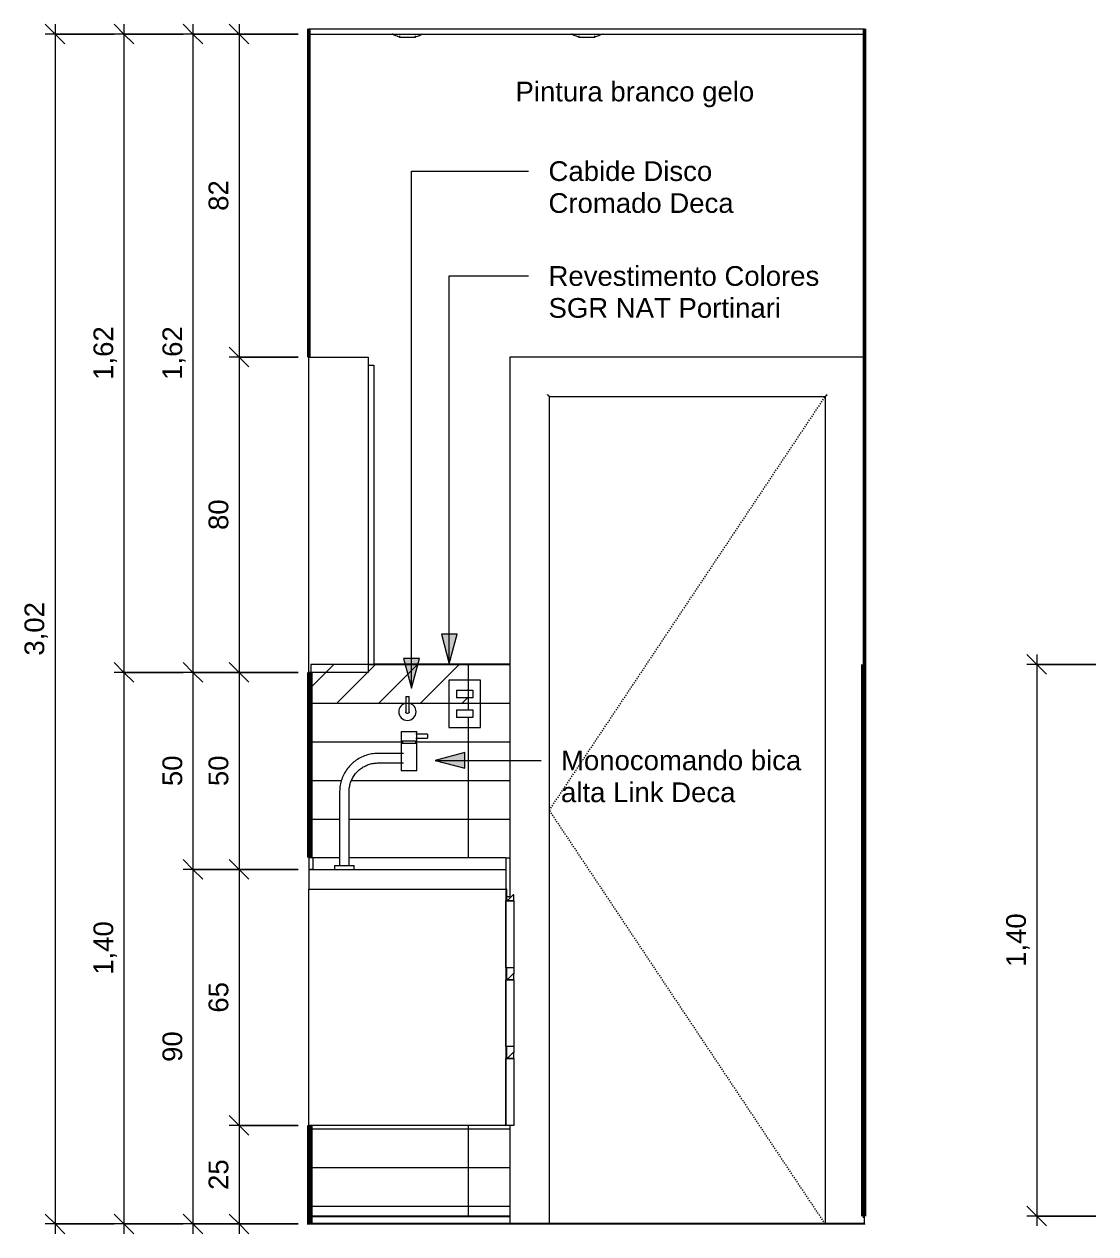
# Model space of a CAD drawing. Header units: millimetres. Extents: x 1525 to 16923, y -16874 to 3225.
# Drawn here: x 11151 to 13870, y 155 to 3225 of the extents above; entities that cross this region are included whole.
import ezdxf

# ---------------------------------------------------------------- set-up
doc = ezdxf.new("R2010")
doc.units = ezdxf.units.MM
doc.linetypes.add('Dash', pattern=[6.35, 3.175, -3.175])
for name, color, linetype, lineweight in [('A-ANNO-DIMS', 211, 'Continuous', 9), ('A-ANNO-DIMS-25', 211, 'Continuous', 9), ('A-CLNG', 13, 'Continuous', 9), ('A-DETL-GENF', 92, 'Continuous', 9), ('A-DETL-THIN', 151, 'Continuous', 9), ('A-DOOR', 31, 'Continuous', 9), ('A-DOOR-HDLN', 31, 'Dash', 9), ('A-FLOR', 192, 'Continuous', 25), ('A-WALL', 113, 'Continuous', 25), ('A-WALL-PATT', 111, 'Continuous', 25), ('E-ELEC-FIXT', 91, 'Continuous', 9), ('E-LITE-EQPM', 33, 'Continuous', 9), ('G-ANNO-TEXT', 231, 'Continuous', 9), ('I-FURN', 30, 'Continuous', 9), ('P-SANR-FIXT', 6, 'Continuous', 9)]:
    doc.layers.add(name, color=color, linetype=linetype, lineweight=lineweight)
doc.styles.add('@Arial Unicode MS', font='ARIALUNI.TTF', dxfattribs={"height": 50})
doc.styles.add('Arial_1', font='arial.ttf', dxfattribs={"height": 50})
doc.dimstyles.new('CRT_-__Metros_-_Linha_de_chamada_3_5_mm', dxfattribs={"dimscale": 304.8, "dimtxt": 50.292243, "dimasz": 0.164042, "dimexe": 0.082021, "dimexo": 0.0625, "dimgap": 0.04101, "dimtad": 1, "dimdec": 0, "dimlfac": 0.1, "dimdsep": 46, "dimtxsty": '@Arial Unicode MS', "dimblk1": 'OBLIQUE', "dimblk2": 'OBLIQUE', "dimsah": 1, "dimcen": 0.09, "dimdle": 0.082021, "dimazin": 0, "dimtfac": 1, "dimtdec": 4, "dimtix": 1, "dimtmove": 0, "dimatfit": 3, "dimfxl": 0.492126, "dimfxlon": 1, "dimtvp": 1, "dimtolj": 1, "dimtzin": 0, "dimarcsym": 2})
doc.dimstyles.new('CRT_-__Metros_-_Linha_de_chamada_3_5_mm_1', dxfattribs={"dimscale": 304.8, "dimtxt": 50.292243, "dimasz": 0.164042, "dimexe": 0.082021, "dimexo": 0.0625, "dimgap": 0.04101, "dimtad": 1, "dimlfac": 0.001, "dimrnd": 0.01, "dimzin": 0, "dimdsep": 46, "dimtxsty": '@Arial Unicode MS', "dimblk1": 'OBLIQUE', "dimblk2": 'OBLIQUE', "dimsah": 1, "dimcen": 0.09, "dimdle": 0.082021, "dimazin": 0, "dimtfac": 1, "dimtdec": 4, "dimtix": 1, "dimtmove": 0, "dimatfit": 3, "dimfxl": 0.492126, "dimfxlon": 1, "dimtvp": 1, "dimtolj": 1, "dimtzin": 0, "dimarcsym": 2})

# ---------------------------------------------------------------- blocks, each defined once
blk = doc.blocks.new('CRT_POR_Abrir_1 Folha_Madeira - 70 x 210 cm-3907157-ELEVAÇÃO 4 BANHEIRO SUÍTE')
at = {"layer": 'A-DOOR'}
for p, q in [((2895.4, 2380), (2895.4, 1007)), ((3795.4, 2380), (2895.4, 2380)), ((2995.4, 180), (2995.4, 2280)), ((2995.4, 2280), (3695.4, 2280)), ((3695.4, 2280), (3695.4, 180)), ((2895.4, 430), (2895.4, 180)), ((3795.4, 180), (3795.4, 200))]:
    blk.add_line(p, q, dxfattribs=at)
for points, knots in [([(2995.4, 2280), (2995.4, 2280), (2995.3, 2280.1), (2995, 2280.4), (2994.7, 2280.7), (2994.4, 2281), (2994.1, 2281.2), (2993.8, 2281.5), (2993.5, 2281.9), (2993.2, 2282.2), (2992.8, 2282.6), (2992.3, 2283.1), (2991.5, 2283.9), (2990.8, 2284.6), (2990.4, 2285)], [-1, -1, -1, -1, -0.833333, -0.75, -0.666667, -0.583333, -0.541667, -0.5, -0.416667, -0.375, -0.333333, -0.25, -0.166667, 0, 0, 0, 0]), ([(3700.4, 2285), (3699.9, 2284.6), (3699.3, 2283.9), (3698.5, 2283.1), (3698, 2282.6), (3697.6, 2282.2), (3697.2, 2281.9), (3696.9, 2281.5), (3696.6, 2281.2), (3696.3, 2281), (3696, 2280.7), (3695.7, 2280.4), (3695.5, 2280.1), (3695.4, 2280), (3695.4, 2280)], [0, 0, 0, 0, 0.166667, 0.25, 0.333333, 0.375, 0.416667, 0.5, 0.541667, 0.583333, 0.666667, 0.75, 0.833333, 1, 1, 1, 1])]:
    blk.add_open_spline(points, degree=3, knots=knots, dxfattribs=at)
at = {"layer": 'A-DOOR-HDLN'}
for p, q in [((2995.4, 1230), (3695.4, 2280)), ((3695.4, 180), (2995.4, 1230))]:
    blk.add_line(p, q, dxfattribs=at)
blk = doc.blocks.new('ARMÁRIO BANHEIRO - ARMÁRIO BANHEIRO-4333011-ELEVAÇÃO 4 BANHEIRO SUÍTE')
at = {"layer": 'I-FURN', "color": 8}
for p, q in [((2385.4, 1580), (2385.4, 2380)), ((2385.4, 2380), (2535.4, 2380)), ((2535.4, 2380), (2535.4, 1600)), ((2535.4, 2360), (2550.4, 2360)), ((2550.4, 2360), (2550.4, 1600)), ((2390.4, 1580), (2385.4, 1580))]:
    blk.add_line(p, q, dxfattribs=at)
at = {"layer": 'I-FURN', "color": 254}
for p, q in [((2535.4, 1600), (2535.4, 1580)), ((2535.4, 1600), (2550.4, 1600)), ((2535.4, 1580), (2390.4, 1580))]:
    blk.add_line(p, q, dxfattribs=at)
blk = doc.blocks.new('BAMCADA BANHEIRO - BAMCADA BANHEIRO-4679330-ELEVAÇÃO 4 BANHEIRO SUÍTE')
at = {"layer": 'I-FURN', "color": 8}
for p, q in [((2619.6, 1430), (2619.6, 1405)), ((2619.6, 1430), (2639.6, 1430)), ((2639.6, 1430), (2659.6, 1430)), ((2686.5, 1423.3), (2656.9, 1423.3)), ((2656.9, 1413.3), (2686.5, 1413.3)), ((2659.6, 1405), (2659.6, 1430)), ((2686.5, 1423.3), (2686.5, 1418.3)), ((2686.5, 1418.3), (2686.5, 1413.3)), ((2639.6, 1405), (2619.6, 1405)), ((2619.6, 1400), (2619.6, 1330)), ((2619.6, 1400), (2639.6, 1400)), ((2622.6, 1405), (2622.6, 1400)), ((2659.6, 1405), (2639.6, 1405)), ((2639.6, 1400), (2659.6, 1400)), ((2656.6, 1400), (2656.6, 1405)), ((2659.6, 1330), (2659.6, 1400)), ((2625.4, 1374), (2560.4, 1374)), ((2560.4, 1350), (2625.4, 1350)), ((2639.6, 1330), (2619.6, 1330)), ((2659.6, 1330), (2639.6, 1330)), ((2463.3, 1277), (2463.3, 1090)), ((2487.4, 1090), (2487.4, 1277)), ((2385.4, 1110), (2395.4, 1110)), ((2385.4, 1110), (2385.4, 1080)), ((2395.4, 1110), (2463.3, 1110)), ((2395.4, 1110), (2395.4, 1080)), ((2487.4, 1110), (2885.4, 1110)), ((2885.4, 1110), (2885.4, 1080)), ((2385.4, 1080), (2885.4, 1080)), ((2385.4, 1080), (2385.4, 1030)), ((2395.4, 1080), (2385.4, 1080)), ((2450.4, 1090), (2450.4, 1080)), ((2450.4, 1090), (2475.4, 1090)), ((2475.4, 1090), (2500.4, 1090)), ((2500.4, 1080), (2500.4, 1090)), ((2885.4, 1080), (2885.4, 1030)), ((2385.4, 430), (2385.4, 1030)), ((2385.4, 1030), (2885.4, 1030)), ((2385.4, 1030), (2885.4, 1030)), ((2887.4, 1030), (2885.4, 1030)), ((2885.4, 1030), (2885.4, 1000)), ((2885.4, 1030), (2885.4, 430)), ((2887.4, 1001.5), (2887.4, 1030)), ((2903.4, 1015), (2889.9, 1001.5)), ((2905.4, 1015), (2903.4, 1015)), ((2905.4, 1000), (2905.4, 1015)), ((2885.4, 830), (2885.4, 1000)), ((2905.4, 1000), (2885.4, 1000)), ((2885.4, 1000), (2905.4, 1000)), ((2889.9, 1001.5), (2887.4, 1001.5)), ((2905.4, 1000), (2905.4, 830)), ((2905.4, 830), (2885.4, 830)), ((2887.4, 830), (2885.4, 830)), ((2885.4, 830), (2885.4, 800)), ((2887.4, 801.5), (2887.4, 830)), ((2905.4, 830), (2905.4, 815)), ((2885.4, 630), (2885.4, 800)), ((2905.4, 800), (2885.4, 800)), ((2885.4, 800), (2905.4, 800)), ((2889.9, 801.5), (2887.4, 801.5)), ((2903.4, 815), (2889.9, 801.5)), ((2905.4, 815), (2903.4, 815)), ((2905.4, 800), (2905.4, 815)), ((2905.4, 800), (2905.4, 630)), ((2905.4, 630), (2885.4, 630)), ((2887.4, 630), (2885.4, 630)), ((2885.4, 630), (2885.4, 600)), ((2887.4, 601.5), (2887.4, 630)), ((2903.4, 615), (2889.9, 601.5)), ((2905.4, 615), (2903.4, 615)), ((2905.4, 630), (2905.4, 615)), ((2905.4, 600), (2905.4, 615)), ((2885.4, 430), (2885.4, 600)), ((2905.4, 600), (2885.4, 600)), ((2885.4, 600), (2905.4, 600)), ((2889.9, 601.5), (2887.4, 601.5)), ((2905.4, 600), (2905.4, 430)), ((2885.4, 430), (2385.4, 430)), ((2905.4, 430), (2885.4, 430))]:
    blk.add_line(p, q, dxfattribs=at)
at = {"layer": 'I-FURN', "color": 8, "flags": 128}
for points in [[(2560.4, 1374), (2556.5, 1374), (2552.6, 1373.7), (2548.8, 1373.3), (2544.9, 1372.8), (2541.1, 1372.1), (2537.3, 1371.3), (2533.6, 1370.3), (2529.9, 1369.1), (2526.2, 1367.8), (2522.6, 1366.4), (2519, 1364.8), (2515.6, 1363.1), (2512.2, 1361.2), (2508.8, 1359.2), (2505.6, 1357.1), (2502.4, 1354.8), (2499.4, 1352.5), (2496.4, 1350), (2493.5, 1347.3), (2490.8, 1344.6), (2488.1, 1341.8), (2485.6, 1338.8), (2483.2, 1335.8), (2480.9, 1332.7), (2478.7, 1329.4), (2476.7, 1326.1), (2474.8, 1322.7), (2473, 1319.3), (2471.4, 1315.8), (2469.9, 1312.2), (2468.6, 1308.5), (2467.4, 1304.8), (2466.4, 1301.1), (2465.5, 1297.3), (2464.8, 1293.5), (2464.2, 1289.7), (2463.7, 1285.8), (2463.5, 1281.9), (2463.3, 1278), (2463.3, 1277)], [(2487.4, 1277), (2487.5, 1279.9), (2487.7, 1282.8), (2487.9, 1285.7), (2488.4, 1288.6), (2488.9, 1291.5), (2489.5, 1294.3), (2490.3, 1297.2), (2491.1, 1300), (2492.1, 1302.7), (2493.2, 1305.4), (2494.4, 1308.1), (2495.7, 1310.7), (2497.1, 1313.3), (2498.6, 1315.8), (2500.2, 1318.2), (2501.9, 1320.6), (2503.6, 1322.9), (2505.5, 1325.1), (2507.5, 1327.3), (2509.5, 1329.3), (2511.7, 1331.3), (2513.9, 1333.2), (2516.2, 1335), (2518.5, 1336.8), (2521, 1338.4), (2523.4, 1339.9), (2526, 1341.3), (2528.6, 1342.7), (2531.2, 1343.9), (2533.9, 1345), (2536.7, 1346), (2539.5, 1346.9), (2542.3, 1347.7), (2545.1, 1348.3), (2548, 1348.9), (2550.9, 1349.3), (2553.8, 1349.7), (2556.7, 1349.9), (2559.6, 1350), (2560.4, 1350)]]:
    blk.add_lwpolyline(points, dxfattribs=at)
blk = doc.blocks.new('Lâmpada Redonda Embutida - Iluminação-4448281-ELEVAÇÃO 4 BANHEIRO SUÍTE')
at = {"layer": 'E-LITE-EQPM'}
for p, q in [((2605.4, 3212.9), (2605.4, 3212.5)), ((2615.4, 3195.1), (2615.4, 3192.4)), ((2655.4, 3192.4), (2655.4, 3195.1)), ((2665.4, 3212.5), (2665.4, 3212.9)), ((2615.4, 3192.4), (2655.4, 3192.4)), ((2615.4, 3192.4), (2655.4, 3192.4))]:
    blk.add_line(p, q, dxfattribs=at)
at = {"layer": 'E-LITE-EQPM', "flags": 128}
for points in [[(2615.4, 3192.4), (2612.3, 3193.2), (2609.3, 3194.2), (2606.3, 3195.3), (2603.3, 3196.6), (2600.4, 3197.9), (2597.6, 3199.4), (2596.4, 3200)], [(2674.4, 3200), (2671.6, 3198.5), (2668.7, 3197.1), (2665.7, 3195.8), (2662.8, 3194.7), (2659.7, 3193.6), (2656.7, 3192.7), (2655.4, 3192.4)]]:
    blk.add_lwpolyline(points, dxfattribs=at)
blk = doc.blocks.new('Lâmpada Redonda Embutida - Iluminação-V5-ELEVAÇÃO 4 BANHEIRO SUÍTE')
at = {"layer": 'E-LITE-EQPM', "flags": 128}
for points in [[(2615.4, 3192.4), (2612.3, 3193.2), (2609.3, 3194.2), (2606.3, 3195.3), (2603.3, 3196.6), (2600.4, 3197.9), (2597.6, 3199.4), (2596.4, 3200)], [(2674.4, 3200), (2671.6, 3198.5), (2668.7, 3197.1), (2665.7, 3195.8), (2662.8, 3194.7), (2659.7, 3193.6), (2656.7, 3192.7), (2655.4, 3192.4)]]:
    blk.add_lwpolyline(points, dxfattribs=at)
blk = doc.blocks.new('registro chuveiro - registro chuveiro-4439388-ELEVAÇÃO 4 BANHEIRO SUÍTE')
at = {"layer": 'I-FURN', "color": 254}
for p, q in [((2630.9, 1519), (2630.9, 1501.8)), ((2630.9, 1519), (2639.8, 1519)), ((2639.8, 1501.8), (2639.8, 1519))]:
    blk.add_line(p, q, dxfattribs=at)
at = {"layer": 'I-FURN', "color": 8}
for p, q in [((2630.9, 1501.8), (2630.9, 1480)), ((2639.8, 1480), (2639.8, 1501.8))]:
    blk.add_line(p, q, dxfattribs=at)
for start, end in [(101.7423, 180), (180, 360), (0, 78.2577)]:
    blk.add_arc((2635.4, 1480), 22, start, end, dxfattribs=at)
blk.add_open_spline([(2639.8, 1480), (2639.8, 1479.6), (2639.8, 1479), (2639.5, 1478.3), (2639.3, 1477.9), (2639.1, 1477.5), (2638.9, 1477.2), (2638.6, 1476.9), (2638.3, 1476.6), (2638, 1476.4), (2637.6, 1476.1), (2637.1, 1475.9), (2636.4, 1475.6), (2635.4, 1475.5), (2634.4, 1475.6), (2633.7, 1475.9), (2633.1, 1476.1), (2632.7, 1476.4), (2632.4, 1476.6), (2632.2, 1476.9), (2631.8, 1477.3), (2631.6, 1477.7), (2631.4, 1478), (2631.2, 1478.4), (2631, 1479), (2630.9, 1479.6), (2630.9, 1480)], degree=3, knots=[0, 0, 0, 0, 0.083333, 0.125, 0.166667, 0.1875, 0.208333, 0.25, 0.270833, 0.291667, 0.333333, 0.375, 0.416667, 0.5, 0.583333, 0.625, 0.666667, 0.708333, 0.729167, 0.75, 0.791667, 0.833333, 0.854167, 0.875, 0.916667, 1, 1, 1, 1], dxfattribs=at)
blk = doc.blocks.new('CRT_Tomadas e Interruptores - Interruptor 2s-4755438-ELEVAÇÃO 4 BANHEIRO SUÍTE')
at = {"layer": 'E-ELEC-FIXT'}
for p, q in [((2790.4, 1560), (2740.4, 1560)), ((2740.4, 1560), (2740.4, 1501.8)), ((2820.4, 1560), (2790.4, 1560)), ((2820.4, 1440), (2820.4, 1560)), ((2759.9, 1535), (2790.4, 1535)), ((2759.9, 1535), (2759.9, 1515)), ((2790.4, 1515), (2759.9, 1515)), ((2790.4, 1535), (2800.9, 1535)), ((2800.9, 1515), (2790.4, 1515)), ((2800.9, 1535), (2800.9, 1515)), ((2740.4, 1501.8), (2740.4, 1440)), ((2759.9, 1485), (2800.9, 1485)), ((2759.9, 1485), (2759.9, 1465)), ((2800.9, 1485), (2800.9, 1465)), ((2800.9, 1465), (2759.9, 1465)), ((2740.4, 1440), (2820.4, 1440))]:
    blk.add_line(p, q, dxfattribs=at)
blk = doc.blocks.new('Ralo Rotativo Quadrado - 10 cm-4864862-ELEVAÇÃO 4 BANHEIRO SUÍTE')
at = {"layer": 'P-SANR-FIXT', "color": 8}
blk.add_line((2534.3, 181.1), (2436.5, 181.1), dxfattribs=at)
for points in [[(2435.4, 180), (2435.4, 180.1), (2435.4, 180.3), (2435.5, 180.5), (2435.6, 180.7), (2435.7, 180.8), (2435.8, 180.9), (2435.9, 181), (2436.1, 181), (2436.2, 181.1), (2436.4, 181.1), (2436.5, 181.1)], [(2535.4, 180), (2535.4, 180.1), (2535.4, 180.3), (2535.3, 180.5), (2535.2, 180.7), (2535.1, 180.8), (2534.9, 180.9), (2534.8, 181), (2534.7, 181), (2534.5, 181.1), (2534.4, 181.1), (2534.3, 181.1)]]:
    blk.add_open_spline(points, degree=3, knots=[0, 0, 0, 0, 0.166667, 0.333333, 0.416667, 0.5, 0.583333, 0.666667, 0.75, 0.833333, 1, 1, 1, 1], dxfattribs=at)
blk = doc.blocks.new('DIMBLOCK57-ELEVAÇÃO 4 BANHEIRO SUÍTE')
at = {"layer": 'A-ANNO-DIMS-25', "lineweight": 18}
for p, q in [((11696, 3200), (11671, 3225)), ((11696, 3200), (11721, 3175)), ((11696, 2380), (11671, 2405)), ((11696, 2380), (11721, 2355))]:
    blk.add_line(p, q, dxfattribs=at)
at = {"layer": 'A-ANNO-DIMS-25'}
for p, q in [((11696, 3225), (11696, 2380)), ((11846, 3200), (11671, 3200)), ((11696, 3200), (11846, 3200)), ((11846, 2380), (11671, 2380)), ((11696, 2380), (11846, 2380))]:
    blk.add_line(p, q, dxfattribs=at)
at = {"layer": 'A-ANNO-DIMS-25', "color": 0, "insert": (11618.6, 2751.3), "char_height": 50, "width": 92.937, "attachment_point": 1, "rotation": 90, "line_spacing_factor": 1.117605, "style": '@Arial Unicode MS'}
blk.add_mtext('82', dxfattribs=at)
blk = doc.blocks.new('_Oblique')
at = {"color": 0, "linetype": 'ByBlock', "lineweight": -2}
blk.add_line((-0.5, -0.5), (0.5, 0.5), dxfattribs=at)
blk = doc.blocks.new('DIMBLOCK58-ELEVAÇÃO 4 BANHEIRO SUÍTE')
at = {"layer": 'A-ANNO-DIMS-25', "lineweight": 18}
for p, q in [((11696, 2380), (11671, 2405)), ((11696, 2380), (11721, 2355)), ((11696, 1580), (11671, 1605)), ((11696, 1580), (11721, 1555))]:
    blk.add_line(p, q, dxfattribs=at)
at = {"layer": 'A-ANNO-DIMS-25'}
for p, q in [((11846, 2380), (11671, 2380)), ((11696, 2380), (11696, 1580)), ((11696, 2380), (11846, 2380)), ((11846, 1580), (11671, 1580)), ((11696, 1580), (11846, 1580))]:
    blk.add_line(p, q, dxfattribs=at)
at = {"layer": 'A-ANNO-DIMS-25', "color": 0, "insert": (11618.6, 1941.3), "char_height": 50, "width": 92.937, "attachment_point": 1, "rotation": 90, "line_spacing_factor": 1.117605, "style": '@Arial Unicode MS'}
blk.add_mtext('80', dxfattribs=at)
blk = doc.blocks.new('DIMBLOCK59-ELEVAÇÃO 4 BANHEIRO SUÍTE')
at = {"layer": 'A-ANNO-DIMS-25', "lineweight": 18}
for p, q in [((11696, 1580), (11671, 1605)), ((11696, 1580), (11721, 1555)), ((11696, 1080), (11671, 1105)), ((11696, 1080), (11721, 1055))]:
    blk.add_line(p, q, dxfattribs=at)
at = {"layer": 'A-ANNO-DIMS-25'}
for p, q in [((11846, 1580), (11671, 1580)), ((11696, 1580), (11696, 1080)), ((11696, 1580), (11846, 1580)), ((11846, 1080), (11671, 1080)), ((11696, 1080), (11846, 1080))]:
    blk.add_line(p, q, dxfattribs=at)
at = {"layer": 'A-ANNO-DIMS-25', "color": 0, "insert": (11618.6, 1291.3), "char_height": 50, "width": 92.937, "attachment_point": 1, "rotation": 90, "line_spacing_factor": 1.117605, "style": '@Arial Unicode MS'}
blk.add_mtext('50', dxfattribs=at)
blk = doc.blocks.new('DIMBLOCK60-ELEVAÇÃO 4 BANHEIRO SUÍTE')
at = {"layer": 'A-ANNO-DIMS-25', "lineweight": 18}
for p, q in [((11696, 1080), (11671, 1105)), ((11696, 1080), (11721, 1055)), ((11696, 430), (11671, 455)), ((11696, 430), (11721, 405))]:
    blk.add_line(p, q, dxfattribs=at)
at = {"layer": 'A-ANNO-DIMS-25'}
for p, q in [((11846, 1080), (11671, 1080)), ((11696, 1080), (11696, 430)), ((11696, 1080), (11846, 1080)), ((11846, 430), (11671, 430)), ((11696, 430), (11846, 430))]:
    blk.add_line(p, q, dxfattribs=at)
at = {"layer": 'A-ANNO-DIMS-25', "color": 0, "insert": (11618.6, 716.3), "char_height": 50, "width": 92.937, "attachment_point": 1, "rotation": 90, "line_spacing_factor": 1.117605, "style": '@Arial Unicode MS'}
blk.add_mtext('65', dxfattribs=at)
blk = doc.blocks.new('DIMBLOCK61-ELEVAÇÃO 4 BANHEIRO SUÍTE')
at = {"layer": 'A-ANNO-DIMS-25', "lineweight": 18}
for p, q in [((11696, 430), (11671, 455)), ((11696, 430), (11721, 405)), ((11696, 180), (11671, 205)), ((11696, 180), (11721, 155))]:
    blk.add_line(p, q, dxfattribs=at)
at = {"layer": 'A-ANNO-DIMS-25'}
for p, q in [((11846, 430), (11671, 430)), ((11696, 430), (11696, 155)), ((11696, 430), (11846, 430)), ((11846, 180), (11671, 180)), ((11696, 180), (11846, 180))]:
    blk.add_line(p, q, dxfattribs=at)
at = {"layer": 'A-ANNO-DIMS-25', "color": 0, "insert": (11618.6, 266.3), "char_height": 50, "width": 92.937, "attachment_point": 1, "rotation": 90, "line_spacing_factor": 1.117605, "style": '@Arial Unicode MS'}
blk.add_mtext('25', dxfattribs=at)
blk = doc.blocks.new('DIMBLOCK62-ELEVAÇÃO 4 BANHEIRO SUÍTE')
at = {"layer": 'A-ANNO-DIMS-25', "lineweight": 18}
for p, q in [((11579, 3200), (11554, 3225)), ((11579, 3200), (11604, 3175)), ((11579, 1580), (11554, 1605)), ((11579, 1580), (11604, 1555))]:
    blk.add_line(p, q, dxfattribs=at)
at = {"layer": 'A-ANNO-DIMS-25'}
for p, q in [((11579, 3225), (11579, 1580)), ((11729, 3200), (11554, 3200)), ((11579, 3200), (11729, 3200)), ((11729, 1580), (11554, 1580)), ((11579, 1580), (11729, 1580))]:
    blk.add_line(p, q, dxfattribs=at)
at = {"layer": 'A-ANNO-DIMS-25', "color": 0, "insert": (11501.6, 2322.4), "char_height": 50, "width": 162.337, "attachment_point": 1, "rotation": 90, "line_spacing_factor": 1.117605, "style": '@Arial Unicode MS'}
blk.add_mtext('1,62', dxfattribs=at)
blk = doc.blocks.new('DIMBLOCK63-ELEVAÇÃO 4 BANHEIRO SUÍTE')
at = {"layer": 'A-ANNO-DIMS-25', "lineweight": 18}
for p, q in [((11579, 1580), (11554, 1605)), ((11579, 1580), (11604, 1555)), ((11579, 1080), (11554, 1105)), ((11579, 1080), (11604, 1055))]:
    blk.add_line(p, q, dxfattribs=at)
at = {"layer": 'A-ANNO-DIMS-25'}
for p, q in [((11729, 1580), (11554, 1580)), ((11579, 1580), (11579, 1080)), ((11579, 1580), (11729, 1580)), ((11729, 1080), (11554, 1080)), ((11579, 1080), (11729, 1080))]:
    blk.add_line(p, q, dxfattribs=at)
at = {"layer": 'A-ANNO-DIMS-25', "color": 0, "insert": (11501.6, 1291.3), "char_height": 50, "width": 92.937, "attachment_point": 1, "rotation": 90, "line_spacing_factor": 1.117605, "style": '@Arial Unicode MS'}
blk.add_mtext('50', dxfattribs=at)
blk = doc.blocks.new('DIMBLOCK64-ELEVAÇÃO 4 BANHEIRO SUÍTE')
at = {"layer": 'A-ANNO-DIMS-25', "lineweight": 18}
for p, q in [((11579, 1080), (11554, 1105)), ((11579, 1080), (11604, 1055)), ((11579, 180), (11554, 205)), ((11579, 180), (11604, 155))]:
    blk.add_line(p, q, dxfattribs=at)
at = {"layer": 'A-ANNO-DIMS-25'}
for p, q in [((11729, 1080), (11554, 1080)), ((11579, 1080), (11579, 155)), ((11579, 1080), (11729, 1080)), ((11729, 180), (11554, 180)), ((11579, 180), (11729, 180))]:
    blk.add_line(p, q, dxfattribs=at)
at = {"layer": 'A-ANNO-DIMS-25', "color": 0, "insert": (11501.6, 591.3), "char_height": 50, "width": 92.937, "attachment_point": 1, "rotation": 90, "line_spacing_factor": 1.117605, "style": '@Arial Unicode MS'}
blk.add_mtext('90', dxfattribs=at)
blk = doc.blocks.new('DIMBLOCK65-ELEVAÇÃO 4 BANHEIRO SUÍTE')
at = {"layer": 'A-ANNO-DIMS-25', "lineweight": 18}
for p, q in [((11404, 3200), (11379, 3225)), ((11404, 3200), (11429, 3175)), ((11404, 1580), (11379, 1605)), ((11404, 1580), (11429, 1555))]:
    blk.add_line(p, q, dxfattribs=at)
at = {"layer": 'A-ANNO-DIMS-25'}
for p, q in [((11404, 3225), (11404, 1580)), ((11554, 3200), (11379, 3200)), ((11404, 3200), (11554, 3200)), ((11554, 1580), (11379, 1580)), ((11404, 1580), (11554, 1580))]:
    blk.add_line(p, q, dxfattribs=at)
at = {"layer": 'A-ANNO-DIMS-25', "color": 0, "insert": (11326.6, 2322.4), "char_height": 50, "width": 162.337, "attachment_point": 1, "rotation": 90, "line_spacing_factor": 1.117605, "style": '@Arial Unicode MS'}
blk.add_mtext('1,62', dxfattribs=at)
blk = doc.blocks.new('DIMBLOCK66-ELEVAÇÃO 4 BANHEIRO SUÍTE')
at = {"layer": 'A-ANNO-DIMS-25', "lineweight": 18}
for p, q in [((11404, 1580), (11379, 1605)), ((11404, 1580), (11429, 1555)), ((11404, 180), (11379, 205)), ((11404, 180), (11429, 155))]:
    blk.add_line(p, q, dxfattribs=at)
at = {"layer": 'A-ANNO-DIMS-25'}
for p, q in [((11554, 1580), (11379, 1580)), ((11404, 1580), (11404, 155)), ((11404, 1580), (11554, 1580)), ((11554, 180), (11379, 180)), ((11404, 180), (11554, 180))]:
    blk.add_line(p, q, dxfattribs=at)
at = {"layer": 'A-ANNO-DIMS-25', "color": 0, "insert": (11326.6, 812.4), "char_height": 50, "width": 162.337, "attachment_point": 1, "rotation": 90, "line_spacing_factor": 1.117605, "style": '@Arial Unicode MS'}
blk.add_mtext('1,40', dxfattribs=at)
blk = doc.blocks.new('DIMBLOCK67-ELEVAÇÃO 4 BANHEIRO SUÍTE')
at = {"layer": 'A-ANNO-DIMS-25', "lineweight": 18}
for p, q in [((11229, 3200), (11204, 3225)), ((11229, 3200), (11254, 3175)), ((11229, 180), (11204, 205)), ((11229, 180), (11254, 155))]:
    blk.add_line(p, q, dxfattribs=at)
at = {"layer": 'A-ANNO-DIMS-25'}
for p, q in [((11229, 3225), (11229, 155)), ((11379, 3200), (11204, 3200)), ((11229, 3200), (11379, 3200)), ((11379, 180), (11204, 180)), ((11229, 180), (11379, 180))]:
    blk.add_line(p, q, dxfattribs=at)
at = {"layer": 'A-ANNO-DIMS-25', "color": 0, "insert": (11151.6, 1622.4), "char_height": 50, "width": 162.337, "attachment_point": 1, "rotation": 90, "line_spacing_factor": 1.117605, "style": '@Arial Unicode MS'}
blk.add_mtext('3,02', dxfattribs=at)
blk = doc.blocks.new('DIMBLOCK68-ELEVAÇÃO 5 BANHEIRO SUÍTE')
at = {"layer": 'A-ANNO-DIMS-25', "lineweight": 18}
for p, q in [((13719.7, 1600), (13694.7, 1625)), ((13719.7, 1600), (13744.7, 1575)), ((13719.7, 200), (13694.7, 225)), ((13719.7, 200), (13744.7, 175))]:
    blk.add_line(p, q, dxfattribs=at)
at = {"layer": 'A-ANNO-DIMS-25'}
for p, q in [((13869.7, 1600), (13694.7, 1600)), ((13719.7, 1625), (13719.7, 175)), ((13719.7, 1600), (13869.7, 1600)), ((13869.7, 200), (13694.7, 200)), ((13719.7, 200), (13869.7, 200))]:
    blk.add_line(p, q, dxfattribs=at)
at = {"layer": 'A-ANNO-DIMS-25', "color": 0, "insert": (13642.3, 832.4), "char_height": 50, "width": 162.337, "attachment_point": 1, "rotation": 90, "line_spacing_factor": 1.117605, "style": '@Arial Unicode MS'}
blk.add_mtext('1,40', dxfattribs=at)

msp = doc.modelspace()

# ---------------------------------------------------------------- hatches: boundary and pattern name
at = {"layer": 'A-DETL-GENF'}
h = msp.add_hatch(dxfattribs=at)
h.set_pattern_fill('FP_5', style=0, pattern_type=2)
h.set_pattern_definition([(45, (9487.81, 0), (-53.033, 53.033), [])])
h.paths.add_polyline_path([(11878.192, 1501.8), (12278.192, 1501.8), (12278.192, 1600), (11878.192, 1600), (11878.192, 1505.867)])
at = {"layer": 'A-WALL-PATT', "lineweight": 9}
h = msp.add_hatch(dxfattribs=at)
h.set_pattern_fill('FP_11', color=256, style=0, pattern_type=2)
h.set_pattern_definition([(90, (11478.2, 225.2), (-400, 2e-14), []), (180, (11478.19, 225.2), (-1e-14, -98.2), [])])
h.paths.add_polyline_path([(11878.192, 200), (12383.192, 200), (12383.192, 430), (11878.192, 430), (11878.192, 201.911)])
h.paths.add_polyline_path([(12377.692, 1001.5), (12383.192, 1007), (12383.192, 1600), (12023.192, 1600), (12023.192, 1580), (11878.192, 1580), (11878.192, 1110), (11951.151, 1110), (11951.151, 1277), (11954.355, 1301.192), (11958.561, 1313.956), (11965.416, 1327.388), (11976.696, 1342.424), (11990.763, 1355.192), (12009.603, 1365.794), (12025.371, 1371.242), (12049.431, 1374.041), (12107.369, 1374.041), (12107.369, 1400), (12110.369, 1400), (12110.369, 1405), (12107.369, 1405), (12107.369, 1430), (12147.369, 1430), (12147.369, 1423.263), (12174.316, 1423.093), (12174.316, 1413.263), (12147.369, 1413.263), (12147.369, 1405), (12144.369, 1405), (12144.369, 1400), (12147.369, 1400), (12147.369, 1330), (12107.369, 1330), (12107.369, 1349.959), (12048.192, 1349.959), (12031.145, 1348.045), (12017.821, 1343.319), (12006.774, 1337.539), (11993.029, 1324.804), (11981.376, 1306.59), (11977.147, 1294.047), (11975.234, 1277), (11975.234, 1110), (12373.192, 1110), (12373.192, 1030), (12375.192, 1030), (12375.192, 1001.5)])
h.paths.add_polyline_path([(12123.192, 1458), (12117.498, 1458.75), (12112.192, 1460.947), (12107.636, 1464.444), (12104.14, 1469), (12101.942, 1474.306), (12101.192, 1480), (12101.942, 1485.694), (12104.14, 1491), (12107.636, 1495.556), (12112.192, 1499.053), (12117.498, 1501.25), (12118.735, 1501.413), (12118.887, 1519), (12127.65, 1519), (12127.65, 1501.413), (12128.886, 1501.25), (12134.192, 1499.053), (12138.749, 1495.556), (12142.245, 1491), (12144.443, 1485.694), (12145.192, 1480), (12144.443, 1474.306), (12142.245, 1469), (12138.749, 1464.444), (12134.192, 1460.947), (12128.886, 1458.75), (12126.614, 1458.45)])
h.paths.add_polyline_path([(12269.774, 1465), (12247.692, 1465), (12247.74, 1485), (12288.692, 1485), (12288.692, 1465)])
h.paths.add_polyline_path([(12269.774, 1515), (12247.692, 1515), (12247.74, 1535), (12288.692, 1535), (12288.692, 1515), (12278.192, 1515)])
at = {"layer": 'A-WALL-PATT'}
for points in [[(13278.192, 200), (13283.192, 200), (13283.192, 1600), (13278.192, 1600), (13278.192, 201.911)], [(11873.156, 178.202), (11873.192, 178.202), (11873.156, 201.911)], [(13283.192, 200), (13283.354, 200), (13283.192, 201.911)]]:
    msp.add_hatch(color=256, dxfattribs=at).paths.add_polyline_path(points)
h = msp.add_hatch(color=256, dxfattribs=at)
h.paths.add_polyline_path([(11873.192, 178.202), (11878.192, 178.202), (11878.192, 430), (11873.192, 430), (11873.192, 201.911)])
h.paths.add_polyline_path([(11873.192, 1110), (11878.192, 1110), (11878.192, 1580), (11873.192, 1580), (11873.192, 1126.534)])
at = {"layer": 'G-ANNO-TEXT'}
for points in [[(12229.368, 1601.908), (12249.464, 1676.908), (12209.272, 1676.908)], [(12133.575, 1539.753), (12153.671, 1614.753), (12113.479, 1614.753)], [(12193.661, 1356.596), (12268.661, 1336.5), (12268.661, 1376.692)]]:
    msp.add_hatch(color=7, dxfattribs=at).paths.add_polyline_path(points)

# ---------------------------------------------------------------- linework, layer by layer
at = {"layer": 'A-CLNG'}
for p, q in [((13283.192, 3212.5), (11873.192, 3212.5)), ((11873.192, 3200), (13283.192, 3200))]:
    msp.add_line(p, q, dxfattribs=at)
at = {"layer": 'A-DETL-THIN'}
for p, q in [((11878.192, 1600), (11878.192, 1501.8)), ((12278.192, 1600), (11878.192, 1600)), ((12278.192, 1501.8), (12278.192, 1600)), ((11878.192, 1501.8), (12278.192, 1501.8))]:
    msp.add_line(p, q, dxfattribs=at)
at = {"layer": 'A-FLOR'}
for p, q in [((13283.192, 180), (11873.192, 180)), ((13283.192, 178.202), (13283.192, 180))]:
    msp.add_line(p, q, dxfattribs=at)
at = {"layer": 'A-WALL', "lineweight": 50}
for p, q in [((11873.192, 2380), (11873.192, 3212.865)), ((13283.192, 200), (13283.192, 3212.865)), ((13278.192, 1600), (13278.192, 200)), ((13283.192, 1600), (13278.192, 1600)), ((11873.192, 1110), (11873.192, 1580)), ((11878.192, 1110), (11878.192, 1580)), ((11873.192, 178.202), (11873.192, 430)), ((11878.192, 178.202), (11878.192, 430)), ((13278.192, 200), (13283.354, 200))]:
    msp.add_line(p, q, dxfattribs=at)
at = {"layer": 'A-WALL'}
for p, q in [((12383.192, 1600), (12038.192, 1600)), ((11878.192, 200), (12383.192, 200))]:
    msp.add_line(p, q, dxfattribs=at)
at = {"layer": 'G-ANNO-TEXT', "color": 7}
for p, q in [((12133.575, 2852.132), (12430.278, 2852.132)), ((12133.575, 1539.753), (12133.575, 2852.132)), ((12229.368, 2585.929), (12430.278, 2585.929)), ((12229.368, 1601.908), (12229.368, 2585.929)), ((12249.464, 1676.908), (12209.272, 1676.908)), ((12209.272, 1676.908), (12229.368, 1601.908)), ((12229.368, 1601.908), (12249.464, 1676.908)), ((12153.671, 1614.753), (12113.479, 1614.753)), ((12113.479, 1614.753), (12133.575, 1539.753)), ((12133.575, 1539.753), (12153.671, 1614.753)), ((12268.661, 1376.692), (12193.661, 1356.596)), ((12193.661, 1356.596), (12268.661, 1336.5)), ((12193.661, 1356.596), (12462.047, 1356.596)), ((12268.661, 1336.5), (12268.661, 1376.692))]:
    msp.add_line(p, q, dxfattribs=at)

# ---------------------------------------------------------------- block references
at = {"layer": 'A-DOOR'}
msp.add_blockref('CRT_POR_Abrir_1 Folha_Madeira - 70 x 210 cm-3907157-ELEVAÇÃO 4 BANHEIRO SUÍTE', (9487.812, 0), dxfattribs=at)
at = {"layer": 'E-ELEC-FIXT'}
msp.add_blockref('CRT_Tomadas e Interruptores - Interruptor 2s-4755438-ELEVAÇÃO 4 BANHEIRO SUÍTE', (9487.812, 0), dxfattribs=at)
at = {"layer": 'E-LITE-EQPM'}
for name, p in [('Lâmpada Redonda Embutida - Iluminação-4448281-ELEVAÇÃO 4 BANHEIRO SUÍTE', (9487.812, 0)), ('Lâmpada Redonda Embutida - Iluminação-V5-ELEVAÇÃO 4 BANHEIRO SUÍTE', (9487.812, 0)), ('Lâmpada Redonda Embutida - Iluminação-4448281-ELEVAÇÃO 4 BANHEIRO SUÍTE', (9942.812, 0)), ('Lâmpada Redonda Embutida - Iluminação-V5-ELEVAÇÃO 4 BANHEIRO SUÍTE', (9942.812, 0))]:
    msp.add_blockref(name, p, dxfattribs=at)
at = {"layer": 'I-FURN', "color": 8}
for name in ['ARMÁRIO BANHEIRO - ARMÁRIO BANHEIRO-4333011-ELEVAÇÃO 4 BANHEIRO SUÍTE', 'registro chuveiro - registro chuveiro-4439388-ELEVAÇÃO 4 BANHEIRO SUÍTE', 'BAMCADA BANHEIRO - BAMCADA BANHEIRO-4679330-ELEVAÇÃO 4 BANHEIRO SUÍTE']:
    msp.add_blockref(name, (9487.812, 0), dxfattribs=at)
at = {"layer": 'P-SANR-FIXT', "color": 8}
msp.add_blockref('Ralo Rotativo Quadrado - 10 cm-4864862-ELEVAÇÃO 4 BANHEIRO SUÍTE', (9487.812, 0), dxfattribs=at)

# ---------------------------------------------------------------- texts
at = {"layer": 'G-ANNO-TEXT', "color": 7, "char_height": 50, "attachment_point": 1, "style": 'Arial_1'}
for s, insert, width in [('Pintura branco gelo', (12397.342, 3079.043), 751.58203), ('Cabide Disco ', (12481.078, 2877.132), 541.13906), ('Cromado Deca', (12481.078, 2796.103), 581.22344), ('Revestimento Colores ', (12481.078, 2610.929), 869.83094), ('SGR NAT Portinari', (12481.078, 2529.9), 729.53562), ('Monocomando bica ', (12512.847, 1381.596), 779.64109), ('alta Link Deca', (12512.847, 1300.567), 551.16016)]:
    msp.add_mtext(s, dxfattribs=dict(at, insert=insert, width=width))

# ---------------------------------------------------------------- dimensions: what is measured, and where the dimension line sits
at = {"layer": 'A-ANNO-DIMS'}
for base, p1, p2, dimstyle, override, picture, middle in [((11228.956, 180), (11378.956, 3200), (11378.956, 180), 'CRT_-__Metros_-_Linha_de_chamada_3_5_mm_1', {"dimpost": '<>', "dimfxl": 3020}, 'DIMBLOCK67-ELEVAÇÃO 4 BANHEIRO SUÍTE', (11190.91, 1690)), ((11403.956, 1580), (11553.956, 3200), (11553.956, 1580), 'CRT_-__Metros_-_Linha_de_chamada_3_5_mm_1', {"dimpost": '<>', "dimfxl": 1620}, 'DIMBLOCK65-ELEVAÇÃO 4 BANHEIRO SUÍTE', (11365.91, 2390)), ((11578.956, 1580), (11728.956, 3200), (11728.956, 1580), 'CRT_-__Metros_-_Linha_de_chamada_3_5_mm_1', {"dimpost": '<>', "dimfxl": 1620}, 'DIMBLOCK62-ELEVAÇÃO 4 BANHEIRO SUÍTE', (11540.91, 2390)), ((11696.004, 2380), (11846.004, 3200), (11846.004, 2380), 'CRT_-__Metros_-_Linha_de_chamada_3_5_mm', {"dimpost": '<>', "dimfxl": 820}, 'DIMBLOCK57-ELEVAÇÃO 4 BANHEIRO SUÍTE', (11657.958, 2790)), ((11696.004, 1580), (11846.004, 2380), (11846.004, 1580), 'CRT_-__Metros_-_Linha_de_chamada_3_5_mm', {"dimpost": '<>', "dimfxl": 800}, 'DIMBLOCK58-ELEVAÇÃO 4 BANHEIRO SUÍTE', (11657.958, 1980)), ((11403.956, 180), (11553.956, 1580), (11553.956, 180), 'CRT_-__Metros_-_Linha_de_chamada_3_5_mm_1', {"dimpost": '<>', "dimfxl": 1400}, 'DIMBLOCK66-ELEVAÇÃO 4 BANHEIRO SUÍTE', (11365.91, 880)), ((11578.956, 1080), (11728.956, 1580), (11728.956, 1080), 'CRT_-__Metros_-_Linha_de_chamada_3_5_mm', {"dimpost": '<>', "dimfxl": 500}, 'DIMBLOCK63-ELEVAÇÃO 4 BANHEIRO SUÍTE', (11540.91, 1330)), ((11696.004, 1080), (11846.004, 1580), (11846.004, 1080), 'CRT_-__Metros_-_Linha_de_chamada_3_5_mm', {"dimpost": '<>', "dimfxl": 500}, 'DIMBLOCK59-ELEVAÇÃO 4 BANHEIRO SUÍTE', (11657.958, 1330)), ((13719.669, 200), (13869.669, 1600), (13869.669, 200), 'CRT_-__Metros_-_Linha_de_chamada_3_5_mm_1', {"dimpost": '<>', "dimfxl": 1400}, 'DIMBLOCK68-ELEVAÇÃO 5 BANHEIRO SUÍTE', (13681.623, 900)), ((11578.956, 180), (11728.956, 1080), (11728.956, 180), 'CRT_-__Metros_-_Linha_de_chamada_3_5_mm', {"dimpost": '<>', "dimfxl": 900}, 'DIMBLOCK64-ELEVAÇÃO 4 BANHEIRO SUÍTE', (11540.91, 630)), ((11696.004, 430), (11846.004, 1080), (11846.004, 430), 'CRT_-__Metros_-_Linha_de_chamada_3_5_mm', {"dimpost": '<>', "dimfxl": 650}, 'DIMBLOCK60-ELEVAÇÃO 4 BANHEIRO SUÍTE', (11657.958, 755)), ((11696.004, 180), (11846.004, 430), (11846.004, 180), 'CRT_-__Metros_-_Linha_de_chamada_3_5_mm', {"dimpost": '<>', "dimfxl": 250}, 'DIMBLOCK61-ELEVAÇÃO 4 BANHEIRO SUÍTE', (11657.958, 305))]:
    dim = msp.add_linear_dim(base=base, p1=p1, p2=p2, angle=90, dimstyle=dimstyle, override=override, dxfattribs=at)
    dim.commit()
    dim.dimension.update_dxf_attribs({"geometry": picture, "text_midpoint": middle})

doc.saveas('drawing.dxf')
